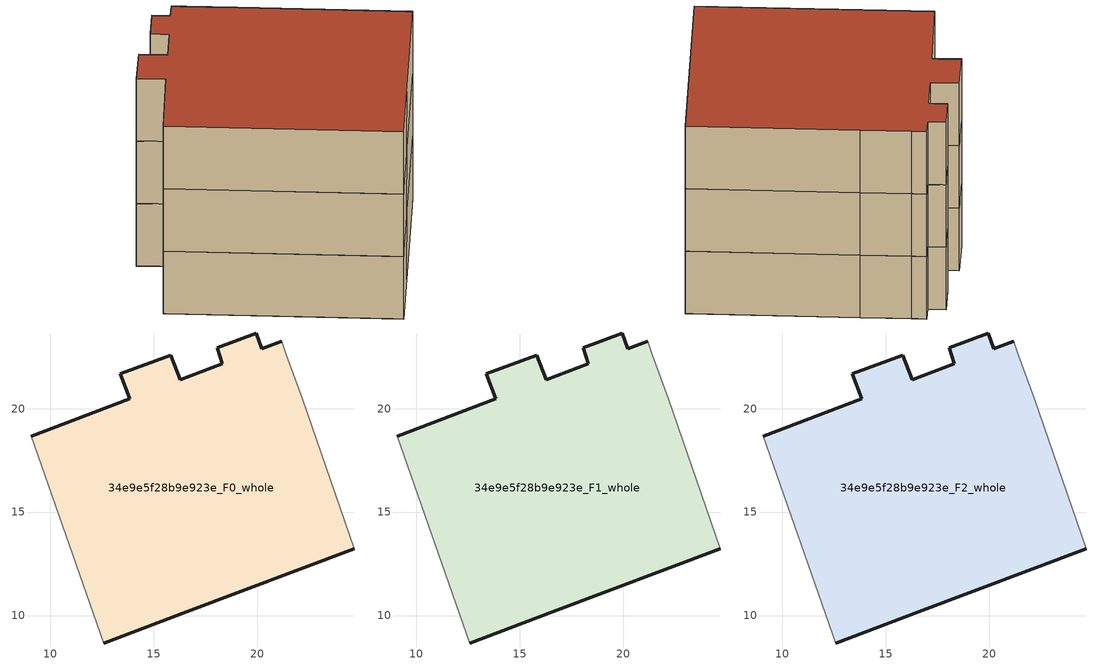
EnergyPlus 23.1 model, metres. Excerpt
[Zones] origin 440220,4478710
34e9e5f28b9e923e_F0_whole
 floor ground (EU_floor_Construction): 24.69,13.23 22.19,20.5 21.41,22.6 21.2,23.25 20.23,22.89 19.96,23.66 18.08,22.95 18.32,22.16 16.3,21.4 15.84,22.59 13.39,21.69 13.85,20.48 9.1,18.66 12.59,8.67 16.61,10.18 z0
 wall outside (EU_wall_Construction): 9.1,18.66 13.85,20.48 13.39,21.69 15.84,22.59 16.3,21.4 18.32,22.16 18.08,22.95 19.96,23.66 20.23,22.89 21.2,23.25 / 24.69,13.23 16.61,10.18 12.59,8.67 z0:3
 wall adiabatic (EU_wall_Construction): 21.2,23.25 21.41,22.6 22.19,20.5 24.69,13.23 / 12.59,8.67 9.1,18.66 z0:3
34e9e5f28b9e923e_F1_whole
 floor to 34e9e5f28b9e923e_F0_whole (EU_floor_Construction): 24.69,13.23 22.19,20.5 21.41,22.6 21.2,23.25 20.23,22.89 19.96,23.66 18.08,22.95 18.32,22.16 16.3,21.4 15.83,22.59 13.38,21.69 13.85,20.48 9.1,18.66 12.59,8.67 16.61,10.18 z3
 wall outside (EU_wall_Construction): 9.1,18.66 13.85,20.48 13.39,21.69 15.84,22.59 16.3,21.4 18.32,22.16 18.08,22.95 19.96,23.66 20.23,22.89 21.2,23.25 / 24.69,13.23 16.61,10.18 12.59,8.67 z3:6
 wall adiabatic (EU_wall_Construction): 21.2,23.25 21.41,22.6 22.19,20.5 24.69,13.23 / 12.59,8.67 9.1,18.66 z3:6
34e9e5f28b9e923e_F2_whole
 floor to 34e9e5f28b9e923e_F1_whole (EU_floor_Construction): 24.69,13.23 22.19,20.5 21.41,22.6 21.2,23.25 20.23,22.89 19.96,23.66 18.08,22.95 18.32,22.16 16.3,21.4 15.83,22.59 13.38,21.69 13.85,20.48 9.1,18.66 12.59,8.67 16.61,10.18 z6
 wall outside (EU_wall_Construction): 9.1,18.66 13.85,20.48 13.39,21.69 15.84,22.59 16.3,21.4 18.32,22.16 18.08,22.95 19.96,23.66 20.23,22.89 21.2,23.25 / 24.69,13.23 16.61,10.18 12.59,8.67 z6:9
 wall adiabatic (EU_wall_Construction): 21.2,23.25 21.41,22.6 22.19,20.5 24.69,13.23 / 12.59,8.67 9.1,18.66 z6:9
 roof outside (EU_roof_Construction): 21.41,22.6 22.19,20.5 24.69,13.23 16.61,10.18 12.59,8.67 9.1,18.66 13.85,20.48 13.39,21.69 15.84,22.59 16.3,21.4 18.32,22.16 18.08,22.95 19.96,23.66 20.23,22.89 21.2,23.25 z9
[Building]
EU S2 Campaign: North Axis=0; Terrain=City; Solar Distribution=FullExterior
[Site:Location]
Madrid: Latitude=40.5; Longitude=-3.5; Time Zone=1; Elevation=609
[SizingPeriod:WeatherFileDays]
AnnualSizingPeriod: Begin Month=1; Begin Day of Month=1; End Month=12; End Day of Month=31; Day of Week for Start Day=Monday; Use Weather File Daylight Saving Period=No; Use Weather File Rain and Snow Indicators=No
[MATERIAL]
EU_InternalMass_Material: Roughness=MediumRough; Thickness=0.1; Conductivity=1; Density=1800; Specific Heat=900; Thermal Absorptance=0.9; Solar Absorptance=0.7; Visible Absorptance=0.7
[MATERIAL:NOMASS] Roughness=MediumRough; Thermal Absorptance=0.9; Solar Absorptance=0.7; Visible Absorptance=0.7
Name | Thermal Resistance
EU_wall_NoMass; EU_roof_NoMass | 2.16768
EU_floor_NoMass | 1.14339
[CONSTRUCTION]
EU_wall_Construction: EU_wall_NoMass
EU_roof_Construction: EU_roof_NoMass
EU_floor_Construction: EU_floor_NoMass
EU_InternalMass_Construction: EU_InternalMass_Material
[ZONE] Type=1; Multiplier=1; Ceiling Height=autocalculate; Volume=426.884; Floor Area=autocalculate; Part of Total Floor Area=Yes
34e9e5f28b9e923e_F0_whole; 34e9e5f28b9e923e_F1_whole; 34e9e5f28b9e923e_F2_whole
[INTERNALMASS] Construction=EU_InternalMass_Construction; Surface Area=142.295
Name | Zone or ZoneList
34e9e5f28b9e923e_F0_whole_EU_InternalMass | 34e9e5f28b9e923e_F0_whole
34e9e5f28b9e923e_F1_whole_EU_InternalMass | 34e9e5f28b9e923e_F1_whole
34e9e5f28b9e923e_F2_whole_EU_InternalMass | 34e9e5f28b9e923e_F2_whole
[OTHEREQUIPMENT] Fuel Type=Electricity; Design Level Calculation Method=Watts/Area; Power per Zone Floor Area=1; Fraction Latent=0; Fraction Radiant=0; Fraction Lost=0; Carbon Dioxide Generation Rate=0; EndUse Subcategory=EU_Step8_InternalGains
Name | Zone or ZoneList or Space or SpaceList | Schedule
EU_Step8_InternalGain_34e9e5f28b9e923e_F0_whole_f000 | 34e9e5f28b9e923e_F0_whole | EU_Step8_GainSchedule_34e9e5f28b9e923e_F0_whole_f000
EU_Step8_InternalGain_34e9e5f28b9e923e_F1_whole_f000 | 34e9e5f28b9e923e_F1_whole | EU_Step8_GainSchedule_34e9e5f28b9e923e_F1_whole_f000
EU_Step8_InternalGain_34e9e5f28b9e923e_F2_whole_f000 | 34e9e5f28b9e923e_F2_whole | EU_Step8_GainSchedule_34e9e5f28b9e923e_F2_whole_f000
[ZONEVENTILATION:DESIGNFLOWRATE] Schedule=EU_AlwaysOn; Design Flow Rate Calculation Method=AirChanges/Hour; Air Changes per Hour=0.480546; Ventilation Type=Natural; Fan Pressure Rise=0; Fan Total Efficiency=1; Constant Term Coefficient=1; Temperature Term Coefficient=0; Velocity Term Coefficient=0; Velocity Squared Term Coefficient=0; Minimum Indoor Temperature=-100; Maximum Indoor Temperature=100; Delta Temperature=-100; Minimum Outdoor Temperature=-100; Maximum Outdoor Temperature=100; Maximum Wind Speed=40
Name | Zone or ZoneList or Space or SpaceList
EU_ConstantAir_34e9e5f28b9e923e_F0_whole | 34e9e5f28b9e923e_F0_whole
EU_ConstantAir_34e9e5f28b9e923e_F1_whole | 34e9e5f28b9e923e_F1_whole
EU_ConstantAir_34e9e5f28b9e923e_F2_whole | 34e9e5f28b9e923e_F2_whole
[HVACTEMPLATE:THERMOSTAT] Constant Heating Setpoint=20; Constant Cooling Setpoint=50
EU_HeatOnly_34e9e5f28b9e923e_F0_whole; EU_HeatOnly_34e9e5f28b9e923e_F1_whole; EU_HeatOnly_34e9e5f28b9e923e_F2_whole
[HVACTEMPLATE:ZONE:IDEALLOADSAIRSYSTEM] System Availability Schedule=EU_AlwaysOn; Maximum Heating Supply Air Temperature=50; Minimum Cooling Supply Air Temperature=13; Maximum Heating Supply Air Humidity Ratio=0.0156; Minimum Cooling Supply Air Humidity Ratio=0.0077; Heating Limit=NoLimit; Cooling Limit=NoLimit; Heating Availability Schedule=EU_AlwaysOn; Cooling Availability Schedule=EU_CoolingOff; Dehumidification Control Type=ConstantSensibleHeatRatio; Cooling Sensible Heat Ratio=0.7; Dehumidification Setpoint=60; Humidification Control Type=None; Humidification Setpoint=30; Outdoor Air Method=None; Outdoor Air Flow Rate per Person=0.00944; Outdoor Air Flow Rate per Zone Floor Area=0; Outdoor Air Flow Rate per Zone=0; Demand Controlled Ventilation Type=None; Outdoor Air Economizer Type=NoEconomizer; Heat Recovery Type=None; Sensible Heat Recovery Effectiveness=0.7; Latent Heat Recovery Effectiveness=0.65
Name | Template Thermostat
34e9e5f28b9e923e_F0_whole | EU_HeatOnly_34e9e5f28b9e923e_F0_whole
34e9e5f28b9e923e_F1_whole | EU_HeatOnly_34e9e5f28b9e923e_F1_whole
34e9e5f28b9e923e_F2_whole | EU_HeatOnly_34e9e5f28b9e923e_F2_whole
[SIZING:ZONE] Zone Cooling Design Supply Air Temperature Input Method=SupplyAirTemperature; Zone Cooling Design Supply Air Temperature=13; Zone Heating Design Supply Air Temperature Input Method=SupplyAirTemperature; Zone Heating Design Supply Air Temperature=50; Zone Cooling Design Supply Air Humidity Ratio=0.008; Zone Heating Design Supply Air Humidity Ratio=0.008; Cooling Design Air Flow Method=DesignDay; Cooling Design Air Flow Rate=0; Cooling Minimum Air Flow per Zone Floor Area=0.000762; Cooling Minimum Air Flow=0; Cooling Minimum Air Flow Fraction=0.2; Heating Design Air Flow Method=DesignDay; Heating Design Air Flow Rate=0; Heating Maximum Air Flow per Zone Floor Area=0.002032; Heating Maximum Air Flow=0.141576; Heating Maximum Air Flow Fraction=0.3; Account for Dedicated Outdoor Air System=No; Dedicated Outdoor Air System Control Strategy=NeutralSupplyAir; Dedicated Outdoor Air Low Setpoint Temperature for Design=autosize; Dedicated Outdoor Air High Setpoint Temperature for Design=autosize; Zone Load Sizing Method=Sensible Load Only No Latent Load; Zone Latent Cooling Design Supply Air Humidity Ratio Input Method=HumidityRatioDifference; Zone Cooling Design Supply Air Humidity Ratio Difference=0.005; Zone Latent Heating Design Supply Air Humidity Ratio Input Method=HumidityRatioDifference; Zone Humidification Design Supply Air Humidity Ratio Difference=0.005
34e9e5f28b9e923e_F0_whole; 34e9e5f28b9e923e_F1_whole; 34e9e5f28b9e923e_F2_whole
[SCHEDULE:CONSTANT]
Name | Hourly Value
EU_AlwaysOn | 1
EU_CoolingOff | 0
[SCHEDULE:FILE] Column Number=1; Rows to Skip at Top=0; Number of Hours of Data=8760; Column Separator=Comma; Interpolate to Timestep=No; Minutes per Item=60; Adjust Schedule for Daylight Savings=Yes
Name | File
EU_Step8_GainSchedule_34e9e5f28b9e923e_F0_whole_f000 | ../../schedules/34e9e5f28b9e923e/34e9e5f28b9e923e_F0_whole_f000_gain.csv
EU_Step8_GainSchedule_34e9e5f28b9e923e_F1_whole_f000 | ../../schedules/34e9e5f28b9e923e/34e9e5f28b9e923e_F1_whole_f000_gain.csv
EU_Step8_GainSchedule_34e9e5f28b9e923e_F2_whole_f000 | ../../schedules/34e9e5f28b9e923e/34e9e5f28b9e923e_F2_whole_f000_gain.csv
